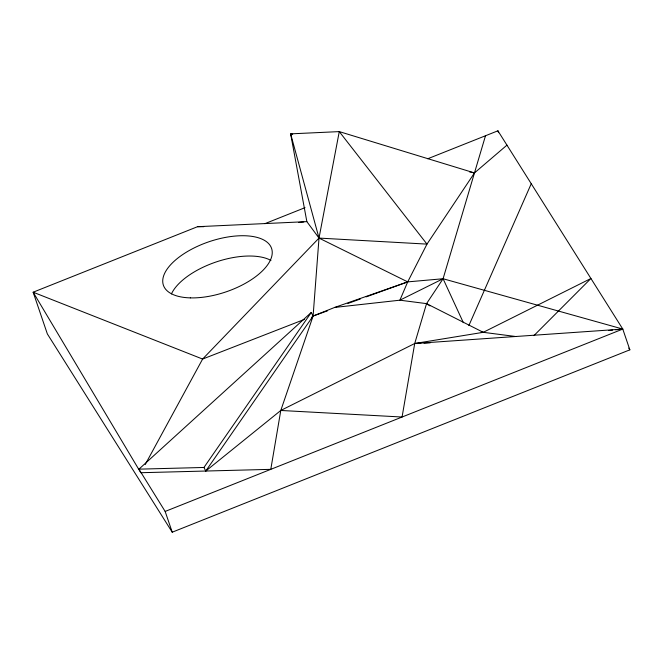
<?xml version="1.0" encoding="UTF-8"?>
<svg xmlns="http://www.w3.org/2000/svg" width="663" height="663" viewBox="0 0 663 663"><rect width="100%" height="100%" fill="white"/><g stroke="black" fill="none" stroke-linecap="round" stroke-linejoin="round"><path stroke-width="0.99" d="M304.458 319.392L202.613 359.056L33.15 292.209L47.355 333.928L172.223 532.198L629.85 349.832L622.781 329.072L443.083 278.742L407.712 281.883L319.011 238.083L306.861 221.633L197.541 226.696L33.15 292.209L140.771 472.719L270.786 469.346L280.789 410.463L313.102 316.027L319.011 238.083L339.274 131.606L474.468 172.927L506.946 145.147M485.498 135.749L443.083 278.742L426.541 303.629L414.715 343.509L402.068 417.027L280.789 410.463L205.779 471.028L203.947 467.465L311.279 312.464L313.102 316.027L205.779 471.028M468.874 325.558L531.245 183.726M145.222 464.531L202.613 359.056L319.011 238.083L426.98 244.117L474.468 172.927L469.421 171.85M533.939 335.611L590.932 278.493L483.252 332.32L414.715 343.509L280.789 410.463M172.223 532.198L165.153 511.438L138.94 469.155L311.279 312.464M311.569 317.42L313.102 316.027L334.674 307.433L407.712 281.883L426.98 244.117L339.274 131.606L290.634 133.86L306.861 221.633M264.91 223.655L305.038 207.66M427.759 158.755L497.913 130.802L622.781 329.072L165.153 511.438M313.102 316.027L327.58 310.798M347.851 303.488L360.407 298.955M366.2 296.867L407.712 281.883L399.888 300.19L334.674 307.433M298.764 222.461L303.82 221.939M608.518 330.539L612.587 330.116M615.645 329.801L622.781 329.072L414.715 343.509L420.897 343.243M423.98 343.111L430.163 342.846M138.94 469.155L203.947 467.465M197.541 226.696L203.715 226.696M483.252 332.32L426.541 303.629L399.888 300.19L443.083 278.742L463.379 322.715M481.197 332.055L515.797 336.522M292.656 134.291L290.634 133.86L319.011 238.083M426.541 303.629L429.972 305.892M628.748 348.083L629.85 349.832M497.913 130.802L498.551 132.683M171.444 293.908A57.134 26.47 -18.8 0 1 216.304 261.91A57.134 26.47 -18.8 0 1 270.96 260.435M190.331 297.886A57.134 26.47 -18.8 0 0 272.244 252.404A57.134 26.47 -18.8 0 0 189.891 250.158A57.134 26.47 -18.8 0 0 190.331 297.886"/></g></svg>
